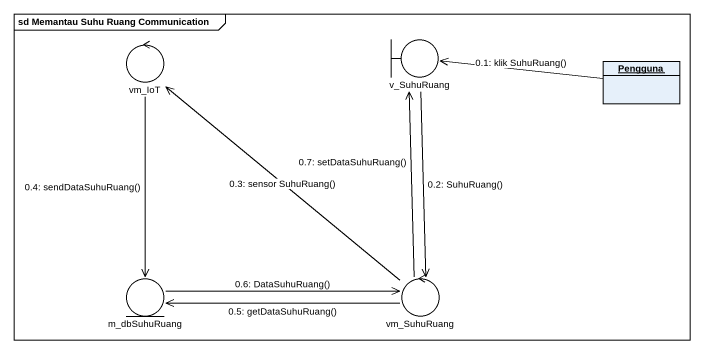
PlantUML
@startuml
mainframe sd Memantau Suhu Ruang Communication
allowmixing
hide circle
hide empty members
control vm_IoT
boundary v_SuhuRuang
object Pengguna
entity m_dbSuhuRuang
control vm_SuhuRuang
Pengguna -left-> v_SuhuRuang : 0.1: klik SuhuRuang()
v_SuhuRuang --> vm_SuhuRuang : 0.2: SuhuRuang()
vm_SuhuRuang -up-> vm_IoT : 0.3: sensor SuhuRuang()
vm_IoT --> m_dbSuhuRuang : 0.4: sendDataSuhuRuang()
vm_SuhuRuang -left-> m_dbSuhuRuang : 0.5: getDataSuhuRuang()
m_dbSuhuRuang -right-> vm_SuhuRuang : 0.6: DataSuhuRuang()
vm_SuhuRuang -up-> v_SuhuRuang : 0.7: setDataSuhuRuang()
@enduml
